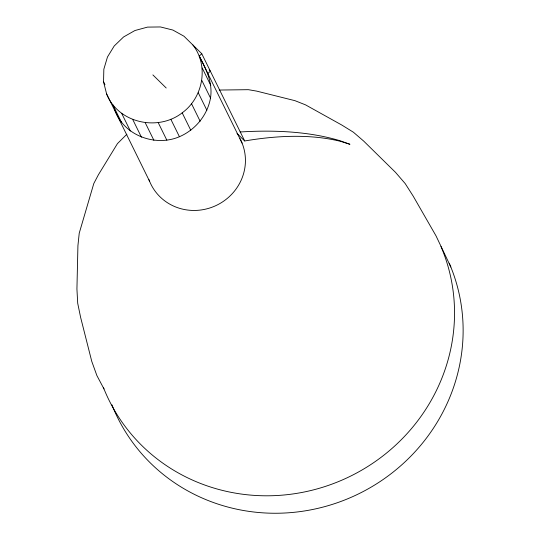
<?xml version="1.0" encoding="UTF-8"?>
<svg xmlns="http://www.w3.org/2000/svg" width="539" height="539" viewBox="0 0 539 539"><rect width="100%" height="100%" fill="white"/><g stroke="black" fill="none" stroke-linecap="round" stroke-linejoin="round"><path stroke-width="0.81" d="M149.559 181.225L106.621 93.961L103.549 81.827L103.838 69.221L107.47 57.006L114.194 46.01L123.559 36.975L134.918 30.534L147.504 27.112L160.454 26.95L172.891 30.056L183.961 36.214L201.761 53.705L244.699 140.969A1256.193 348.261 -45.5 0 1 340.877 141.44M106.621 93.961C118.129 123.188 158.082 131.725 182.195 112.833C203.129 97.62 209.112 65.771 192.915 45.013M114.794 109.794C123.458 135.377 155.178 147.12 179.426 136.724C195.381 129.832 207.448 115.231 210.506 98.037C212.918 82.979 206.322 68.965 199.214 56.157L201.761 53.705M126.867 134.251L117.455 143.61L98.421 174.737L93.799 183.523L79.226 233.212L77.926 245.676L76.929 289.012L77.71 303.289L80.607 317.323L91.765 361.386L96.885 375.562L103.98 388.922M207.805 73.607L210.345 71.155L209.166 69.996M219.218 90.047L248.371 89.683L256.699 91.118L294.927 100.665L305.519 104.856L341.793 125.041L353.375 132.203L363.677 141.077L395.511 172.359L405.2 183.597L413.197 196.135L436.011 235.853L450.833 267.027M340.877 141.44L349.939 144.29L340.224 140.794A1249.53 358.597 -37.7 0 0 240.064 131.994M237.032 133.436L244.699 140.969M152.881 74.908L166.201 87.992M199.511 56.602L242.078 143.111M202.213 67.981L210.796 85.431M201.916 80.587L210.506 98.037M198.285 92.802L206.875 110.259M191.561 103.798L200.151 121.255M182.195 112.833L190.786 130.283M170.836 119.274L179.426 136.724M158.25 122.697L166.841 140.147M145.301 122.858L153.891 140.308M132.863 119.752L141.454 137.209M121.794 113.594L130.384 131.044M103.549 81.827L104.977 84.738M112.84 104.795L121.43 122.252M440.976 246.525A182.957 174.966 -26.2 0 1 339.563 481.138A182.957 174.966 -26.2 0 1 103.367 387.393M239.949 138.584A50.039 47.856 -26.2 0 1 215.384 205.844A50.039 47.856 -26.2 0 1 148.966 179.676M449.236 263.214A182.957 174.966 -26.2 0 1 348.551 498.427A182.957 174.966 -26.2 0 1 111.957 404.85"/></g></svg>
